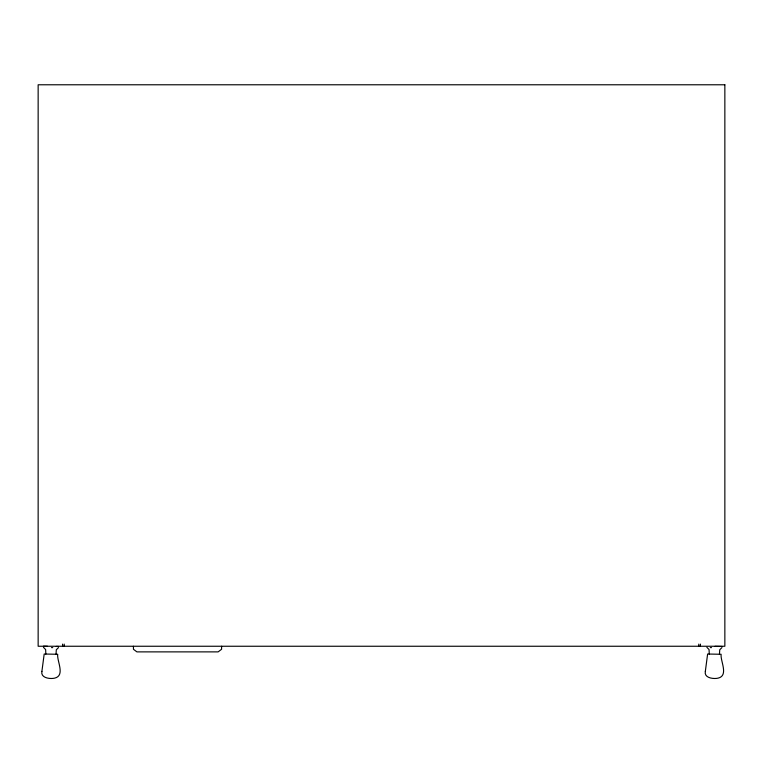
<?xml version="1.0" encoding="UTF-8"?>
<svg xmlns="http://www.w3.org/2000/svg" width="763" height="763" viewBox="0 0 763 763"><rect width="100%" height="100%" fill="white"/><g stroke="black" fill="none" stroke-linecap="round" stroke-linejoin="round"><path stroke-width="1.14" d="M45.837 654.053L45.637 649.58L43.453 647.31M56.033 654.234L56.309 649.78L58.522 647.587M709.266 654.053L709.065 649.58L706.881 647.31M719.461 654.234L719.738 649.78L721.96 647.587M51.483 647.615L52.733 647.615M710.267 647.615L711.517 647.615M714.988 646.337L721.96 646.471M43.462 646.194L47.468 646.261M56.29 646.423L58.532 646.471M700.415 644.106L700.415 646.251M698.784 644.106L698.784 646.251M221.585 646.251L221.585 649.284L218.132 651.879L136.911 651.879L133.449 649.284L133.449 646.251M64.216 644.106L64.216 646.251M62.585 644.106L62.585 646.251M41.898 671.402C40.439 678.135 50.31 679.204 54.678 678.135C65.523 675.57 56.758 660.968 57.702 654.273L44.187 654.025L41.898 671.402M705.336 671.402C703.867 678.135 713.739 679.204 718.107 678.135C728.961 675.57 720.186 660.968 721.13 654.273L707.616 654.025L705.336 671.402M724.85 84.779L38.15 84.779L38.15 646.251L724.85 646.251L724.85 84.779"/></g></svg>
